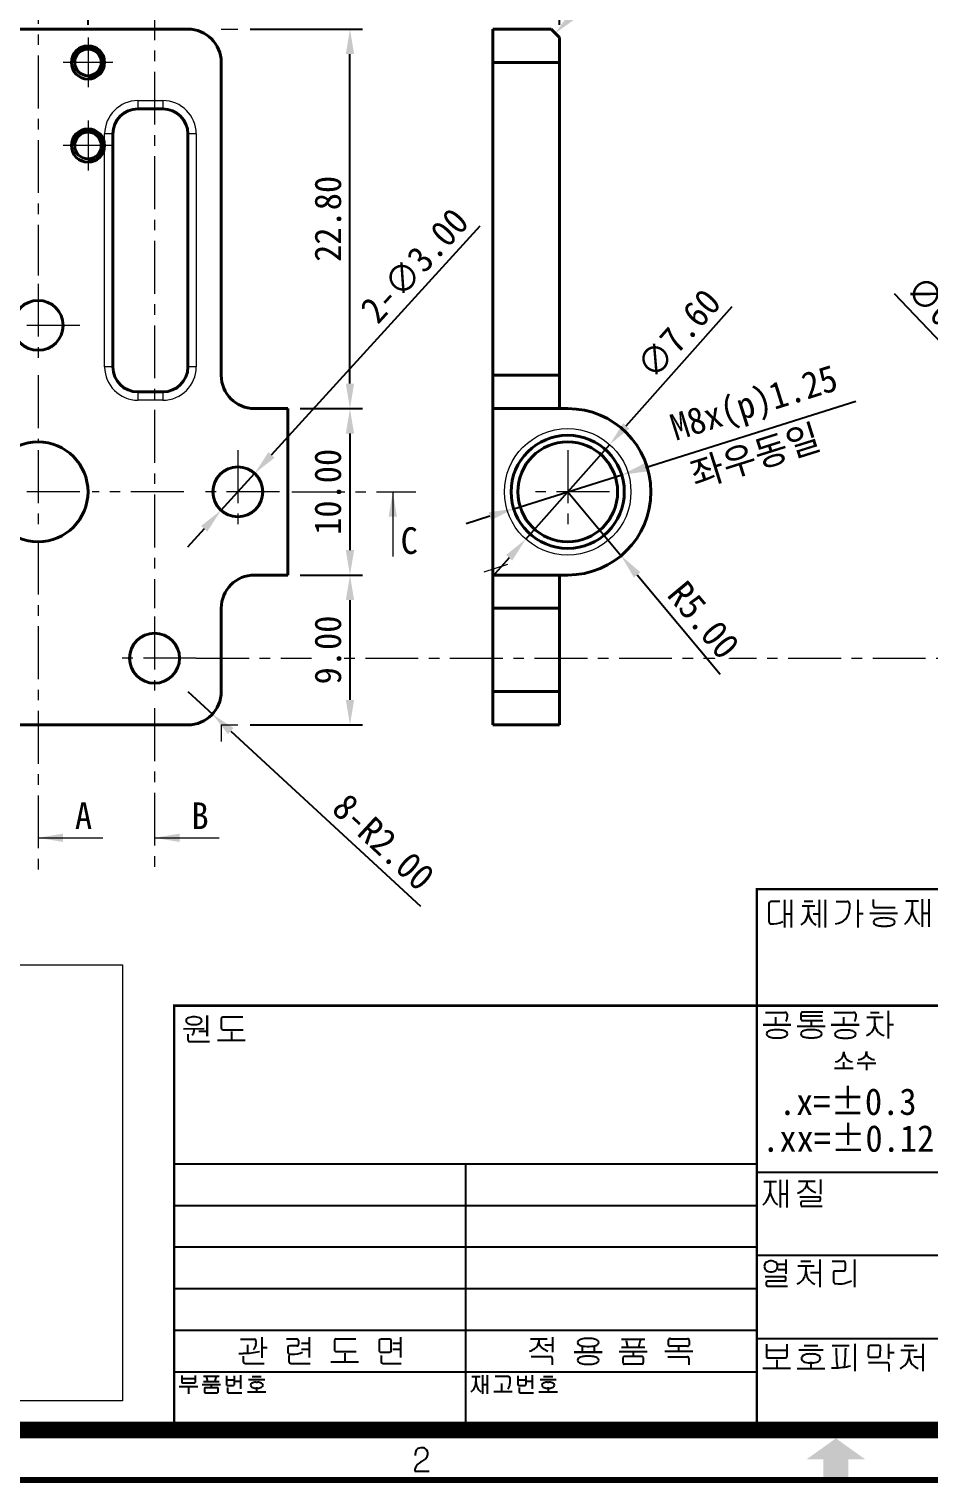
# Model space of a CAD drawing. Header units: millimetres. Extents: x 20 to 420, y 20 to 297.
# Drawn here: x 130.6 to 238.7, y 19.6 to 194.3 of the extents above; entities that cross this region are included whole.
import ezdxf

# ---------------------------------------------------------------- set-up
doc = ezdxf.new("R2010")
doc.units = ezdxf.units.MM
doc.linetypes.add('CENTERX2', pattern=[20.32, 12.7, -2.54, 2.54, -2.54])
doc.layers.get('0').update_dxf_attribs({"color": 6})
doc.layers.add('0 @ 1', color=6, linetype='Continuous')
for name, color, linetype, lineweight in [('CENTER', 1, 'CENTERX2', 9), ('DIM', 2, 'Continuous', 9), ('HIDDEN', 252, 'Continuous', 13), ('OUTLINE', 3, 'Continuous', 40), ('기준선', 6, 'Continuous', 9)]:
    doc.layers.add(name, color=color, linetype=linetype, lineweight=lineweight)
doc.styles.get("Standard").update_dxf_attribs({"font": '', "height": 3.2})
doc.styles.get('Standard').set_extended_font_data('GulimChe')
doc.dimstyles.new('척도 2배 - (x.xx)', dxfattribs={"dimtxt": 3.2, "dimasz": 3, "dimexe": 1.5, "dimexo": 1.5, "dimgap": 1, "dimtad": 1, "dimlfac": 0.5, "dimzin": 0, "dimdsep": 46, "dimtxsty": 'Standard', "dimcen": 0, "dimclrd": 2, "dimclre": 2, "dimclrt": 2, "dimaunit": 1, "dimadec": 1, "dimazin": 0, "dimtfac": 0.75, "dimtmove": 0, "dimatfit": 0, "dimfxl": 1, "dimtfill": 1, "dimtolj": 1, "dimtzin": 0, "dimarcsym": 0})

# ---------------------------------------------------------------- blocks, each defined once
blk = doc.blocks.new('A-3_규격도면_동인광학')
blk.add_hatch(color=256).paths.add_polyline_path([(204, 2.5), (206, 2.5), (206, 0), (209, 0), (209, 2.5), (211, 2.5), (207.5, 5)])
for p, q in [((199.46, 69.16), (199.46, 67.06)), ((200.76, 69.49), (199.71, 69.49)), ((201.31, 69.71), (201.31, 66.37)), ((202.12, 69.71), (202.12, 66.37)), ((203.44, 68.98), (204.96, 68.98)), ((203.67, 69.54), (204.73, 69.54)), ((204.2, 68.3), (204.2, 68.98)), ((205.49, 69.71), (205.49, 66.37)), ((206.2, 69.71), (206.2, 66.37)), ((207.52, 69.52), (208.87, 69.52)), ((209.13, 69.27), (209.13, 68.63)), ((210.13, 69.71), (210.13, 66.37)), ((211.99, 69.75), (211.99, 69.01)), ((212.25, 68.77), (214.61, 68.77)), ((215.9, 69.58), (217.44, 69.58)), ((216.66, 69.58), (216.66, 68.65)), ((217.85, 69.8), (217.85, 66.46)), ((218.66, 69.8), (218.66, 66.46)), ((201.31, 68.03), (202.12, 68.03)), ((205.49, 67.99), (204.77, 67.99)), ((210.13, 68.07), (210.78, 68.07)), ((211.56, 68.09), (214.89, 68.09)), ((217.85, 68.12), (218.66, 68.12)), ((199.04, 56.19), (201.37, 56.19)), ((201.65, 55.96), (201.65, 55.6)), ((203.29, 56.01), (203.29, 55.39)), ((205.91, 56.23), (203.54, 56.23)), ((207.29, 56.19), (209.62, 56.19)), ((209.9, 55.96), (209.9, 55.6)), ((211.65, 56.18), (212.7, 56.18)), ((213.76, 56.39), (213.76, 53.05)), ((129.11, 54.2), (131.59, 54.27)), ((130.36, 54.23), (130.37, 53.91)), ((131.98, 53.34), (131.98, 55.81)), ((131.98, 55.81), (131.98, 53.34)), ((133.64, 55.39), (133.64, 54.33)), ((136.23, 55.6), (133.86, 55.6)), ((202.1, 54.7), (198.76, 54.7)), ((198.76, 54.7), (202.1, 54.7)), ((200.24, 55.63), (200.24, 54.7)), ((202.86, 54.53), (206.19, 54.53)), ((205.86, 55.72), (203.29, 55.72)), ((203.53, 55.2), (205.92, 55.2)), ((204.52, 55.2), (204.52, 54.53)), ((210.28, 54.71), (206.94, 54.71)), ((206.94, 54.71), (210.28, 54.71)), ((208.42, 55.63), (208.42, 54.71)), ((211.23, 55.62), (213.19, 55.62)), ((212.18, 54.94), (212.18, 55.62)), ((213.76, 54.75), (214.42, 54.75)), ((129.66, 53.56), (129.66, 52.9)), ((129.87, 52.68), (132.24, 52.68)), ((131.98, 53.87), (130.96, 53.87)), ((133.22, 52.86), (136.55, 52.86)), ((133.89, 54.1), (136.27, 54.1)), ((134.88, 53.9), (134.88, 52.86)), ((211.16, 51.47), (211.16, 51.35)), ((211.16, 51.35), (211.16, 51.47)), ((207.34, 49.49), (209.56, 49.49)), ((208.44, 49.49), (208.44, 50.19)), ((210.07, 50.1), (212.31, 50.1)), ((211.18, 50.1), (211.18, 49.24)), ((128, 38), (198, 38)), ((163, 38), (163, 7)), ((198, 37), (253, 37)), ((198.84, 35.85), (200.38, 35.85)), ((199.6, 35.85), (199.6, 34.91)), ((200.79, 36.06), (200.79, 32.73)), ((201.6, 36.06), (201.6, 32.73)), ((202.99, 35.89), (205.01, 35.89)), ((204, 35.89), (204, 35.58)), ((204, 35.89), (204, 35.58)), ((205.65, 36.09), (205.65, 34.36)), ((200.79, 34.38), (201.6, 34.38)), ((203.17, 34.04), (205.47, 34.04)), ((203.29, 33.31), (203.29, 33.04)), ((205.45, 33.49), (203.44, 33.48)), ((128, 33), (198, 33)), ((203.51, 32.9), (205.85, 32.9)), ((128, 28), (198, 28)), ((198, 27), (253, 27)), ((201.47, 26.51), (201.47, 24.78)), ((203.3, 26.31), (204.49, 26.31)), ((205.57, 26.49), (205.57, 23.18)), ((207.07, 26.3), (208.41, 26.3)), ((209.75, 26.51), (209.75, 23.17)), ((200.56, 25.95), (201.47, 25.95)), ((200.56, 25.29), (201.47, 25.29)), ((202.92, 25.73), (204.88, 25.73)), ((203.9, 25.73), (203.9, 25.14)), ((204.46, 24.93), (205.57, 24.93)), ((207.21, 24.89), (207.21, 23.84)), ((208.41, 25.11), (207.39, 25.11)), ((208.62, 26.1), (208.62, 25.31)), ((128, 23), (198, 23)), ((199.01, 24.45), (201.31, 24.45)), ((199.13, 23.72), (199.13, 23.45)), ((201.29, 23.9), (199.28, 23.88)), ((199.35, 23.3), (201.7, 23.3)), ((207.32, 23.64), (207.4, 23.61)), ((207.4, 23.61), (207.54, 23.59)), ((128, 18), (198, 18)), ((135.98, 16.93), (137.61, 16.93)), ((136.81, 16.25), (136.81, 15.24)), ((138.54, 17.16), (138.54, 14.69)), ((139.19, 15.89), (138.54, 15.89)), ((141.51, 16.95), (142.68, 16.95)), ((141.65, 15.95), (141.65, 15.38)), ((142.72, 16.12), (141.88, 16.12)), ((142.95, 16.76), (142.95, 16.34)), ((143.29, 16.45), (144.21, 16.45)), ((144.21, 17.16), (144.21, 14.72)), ((147.25, 16.73), (147.25, 15.67)), ((149.84, 16.94), (147.47, 16.94)), ((152.64, 16.75), (152.64, 15.56)), ((153.9, 16.94), (152.85, 16.94)), ((154.09, 15.56), (154.09, 16.72)), ((154.26, 16.45), (155.19, 16.45)), ((155.19, 17.16), (155.19, 14.72)), ((170.79, 16.97), (172.81, 16.97)), ((171.8, 16.97), (171.8, 16.65)), ((172.54, 16.26), (173.45, 16.26)), ((173.45, 17.17), (173.45, 15.35)), ((177.03, 16.01), (177.03, 15.35)), ((178.44, 16.02), (178.44, 15.35)), ((181.75, 16.92), (184.53, 16.92)), ((181.75, 15.98), (184.53, 15.98)), ((182.3, 16.77), (182.47, 15.98)), ((183.97, 16.75), (183.79, 15.98)), ((187.39, 16.22), (187.39, 16.83)), ((189.68, 16.07), (187.58, 16.07)), ((187.63, 16.98), (189.68, 16.98)), ((188.63, 15.48), (188.63, 16.07)), ((189.86, 16.77), (189.86, 16.22)), ((198, 17), (253, 17)), ((199.15, 16.32), (199.15, 14.84)), ((201.64, 14.87), (201.64, 16.34)), ((203.67, 16.17), (205.33, 16.17)), ((207.06, 16.15), (209.09, 16.15)), ((207.53, 15.83), (207.53, 15.63)), ((208.66, 15.84), (208.66, 15.63)), ((209.78, 16.38), (209.78, 13.06)), ((211.4, 15.99), (211.37, 14.97)), ((212.67, 16.18), (211.61, 16.18)), ((212.82, 14.97), (212.86, 15.96)), ((213.83, 16.37), (213.83, 14.55)), ((215.7, 16.18), (216.88, 16.18)), ((217.96, 16.37), (217.96, 13.06)), ((135.78, 15.21), (136.3, 15.22)), ((136.3, 14.87), (136.3, 14.23)), ((136.56, 14.01), (138.83, 14.01)), ((141.79, 14.95), (141.79, 14.23)), ((141.83, 15.14), (142.16, 15.13)), ((142.04, 14.01), (144.32, 14.01)), ((143.29, 15.71), (144.21, 15.71)), ((146.83, 14.2), (150.16, 14.2)), ((147.5, 15.44), (149.88, 15.44)), ((148.49, 15.23), (148.49, 14.2)), ((152.84, 15.37), (153.88, 15.37)), ((152.86, 14.95), (152.86, 14.23)), ((153.11, 14.01), (155.29, 14.01)), ((154.27, 15.71), (155.19, 15.71)), ((170.89, 14.83), (173.22, 14.83)), ((173.42, 14.6), (173.42, 13.84)), ((179.41, 15.35), (176.07, 15.35)), ((176.07, 15.35), (179.41, 15.35)), ((181.47, 15.45), (184.82, 15.45)), ((181.9, 14.7), (181.9, 14.1)), ((184.19, 14.86), (182.09, 14.86)), ((183.13, 15.45), (183.13, 14.86)), ((184.37, 14.15), (184.37, 14.7)), ((186.96, 15.48), (190.31, 15.48)), ((187.31, 14.81), (189.64, 14.81)), ((189.85, 14.59), (189.85, 13.83)), ((199.15, 15.62), (201.64, 15.62)), ((199.35, 14.67), (201.43, 14.67)), ((200.39, 14.45), (200.39, 13.44)), ((203.05, 15.65), (205.96, 15.65)), ((204.35, 15.15), (204.49, 15.15)), ((204.49, 14.06), (204.35, 14.06)), ((204.49, 15.15), (204.63, 15.15)), ((204.63, 14.06), (204.49, 14.06)), ((204.49, 14.06), (204.49, 13.41)), ((211.4, 14.11), (213.62, 14.11)), ((211.57, 14.77), (212.61, 14.77)), ((213.83, 15.31), (214.5, 15.31)), ((215.31, 15.6), (217.27, 15.6)), ((216.29, 15.6), (216.29, 15.01)), ((216.85, 14.81), (217.96, 14.81)), ((128, 13), (198, 13)), ((128.91, 12.54), (128.91, 11.79)), ((130.56, 11.82), (130.56, 12.54)), ((131.53, 12.47), (133.39, 12.47)), ((131.9, 12.37), (132.02, 11.84)), ((133.02, 12.36), (132.9, 11.84)), ((134.27, 12.51), (134.27, 11.49)), ((135.24, 11.52), (135.24, 12.51)), ((135.96, 12.58), (135.96, 10.96)), ((137.37, 12.45), (138.47, 12.45)), ((163.75, 12.44), (164.78, 12.44)), ((164.26, 12.44), (164.26, 11.82)), ((165.05, 12.59), (165.05, 10.36)), ((165.59, 12.59), (165.59, 10.36)), ((166.58, 12.46), (168.15, 12.46)), ((168.32, 12.3), (168.32, 11.6)), ((169.29, 12.51), (169.29, 11.49)), ((170.27, 11.52), (170.27, 12.51)), ((170.99, 12.58), (170.99, 10.96)), ((172.39, 12.45), (173.49, 12.45)), ((182.14, 13.95), (184.19, 13.95)), ((198.73, 13.44), (202.06, 13.44)), ((202.83, 13.41), (206.17, 13.41)), ((206.96, 13.48), (207.33, 13.48)), ((213.85, 13.93), (213.85, 13.04)), ((128.62, 11.22), (130.85, 11.22)), ((128.91, 12.2), (130.56, 12.2)), ((129.05, 11.66), (130.43, 11.66)), ((129.74, 11.22), (129.74, 10.37)), ((131.35, 11.49), (133.58, 11.49)), ((131.53, 11.84), (133.39, 11.84)), ((131.64, 10.99), (131.64, 10.59)), ((133.17, 11.09), (131.76, 11.09)), ((131.8, 10.49), (133.17, 10.49)), ((132.46, 11.49), (132.46, 11.09)), ((133.29, 10.62), (133.29, 10.99)), ((134.27, 12.05), (135.24, 12.05)), ((134.4, 11.37), (135.13, 11.37)), ((134.41, 11.1), (134.41, 10.59)), ((134.54, 10.49), (136.13, 10.49)), ((135.37, 11.87), (135.96, 11.87)), ((136.81, 10.6), (139.03, 10.6)), ((136.95, 12.09), (138.89, 12.09)), ((137.82, 11.76), (137.91, 11.76)), ((137.91, 11.04), (137.82, 11.04)), ((137.91, 11.76), (138, 11.76)), ((138, 11.04), (137.91, 11.04)), ((137.91, 11.04), (137.91, 10.6)), ((165.05, 11.47), (165.59, 11.47)), ((166.39, 10.63), (168.62, 10.63)), ((167.34, 11.59), (167.34, 10.63)), ((169.29, 12.05), (170.27, 12.05)), ((169.42, 11.37), (170.15, 11.37)), ((169.43, 11.1), (169.43, 10.59)), ((169.56, 10.49), (171.15, 10.49)), ((170.39, 11.87), (170.99, 11.87)), ((171.83, 10.6), (174.06, 10.6)), ((171.97, 12.09), (173.91, 12.09)), ((172.84, 11.76), (172.93, 11.76)), ((172.93, 11.04), (172.84, 11.04)), ((172.93, 11.76), (173.03, 11.76)), ((173.03, 11.04), (172.93, 11.04)), ((172.93, 11.04), (172.93, 10.6)), ((156.98, 2.93), (156.98, 3.2)), ((157.84, 2.3), (157.74, 2.24)), ((158.18, 2.54), (157.84, 2.3)), ((158.26, 2.6), (158.18, 2.54)), ((156.9, 1.07), (158.65, 1.07))]:
    blk.add_line(p, q)
for points, const_width in [([(0, 0), (0, 277), (400, 277), (400, 0)], 0.7), ([(21, 6), (21, 271), (394, 271), (394, 6)], 2)]:
    blk.add_lwpolyline(points, close=True, dxfattribs=dict(const_width=const_width))
at = {"const_width": 0.3}
for points in [[(198, 7), (198, 71), (393, 71)], [(128, 7), (128, 57), (393, 57)]]:
    blk.add_lwpolyline(points, dxfattribs=at)
for centre, radius, start, end in [((199.71, 69.23), 0.261, 90, 196.224), ((202.32, 68.3), 1.88, 301.736, 0), ((206.08, 68.3), 1.88, 180, 238.264), ((207.33, 68.63), 1.8, 274.0617, 0), ((208.87, 69.25), 0.269, 4.3858, 90), ((212.23, 69.01), 0.238, 180, 274.8762), ((214.19, 68.65), 2.46, 310.6997, 0), ((219.07, 68.65), 2.41, 180, 230.1829), ((199.7, 67.06), 0.236, 180, 268.1595), ((199.8, 70.18), 3.36, 268.1595, 293.0296), ((212.39, 67.01), 0.362, 130.787, 175.4096), ((212.39, 67.07), 0.362, 184.5904, 229.213), ((212.55, 66.82), 0.62, 105.5854, 130.787), ((212.55, 67.27), 0.62, 229.213, 254.4146), ((213.19, 64.54), 2.98, 94.5784, 105.5854), ((213.19, 69.54), 2.98, 254.4146, 265.4216), ((213.3, 63.2), 4.33, 90, 94.5784), ((213.3, 70.88), 4.33, 265.4216, 270), ((213.3, 63.2), 4.33, 85.4216, 90), ((213.3, 70.88), 4.33, 270, 274.5784), ((213.4, 64.54), 2.98, 74.4146, 85.4216), ((213.4, 69.54), 2.98, 274.5784, 285.5854), ((214.04, 66.82), 0.62, 49.213, 74.4146), ((214.04, 67.27), 0.62, 285.5854, 310.787), ((214.21, 67.01), 0.362, 4.5904, 49.213), ((214.21, 67.07), 0.362, 310.787, 355.4096), ((201.37, 55.9), 0.29, 11.8483, 90), ((203.54, 55.97), 0.253, 90, 170.8151), ((209.62, 55.9), 0.29, 11.8483, 90), ((129.85, 55.13), 0.429, 109.7033, 172.0326), ((129.85, 55.24), 0.429, 187.9674, 250.2967), ((130.37, 53.68), 1.97, 90, 109.7033), ((130.37, 56.69), 1.97, 250.2967, 270), ((130.37, 53.68), 1.97, 70.2967, 90), ((130.37, 56.69), 1.97, 270, 289.7033), ((130.89, 55.13), 0.429, 7.9674, 70.2967), ((130.89, 55.24), 0.429, 289.7033, 352.0326), ((133.86, 55.39), 0.217, 90, 179.9617), ((133.87, 54.33), 0.23, 180, 273.1332), ((200.91, 55.6), 0.74, 320.5326, 0), ((203.49, 55.39), 0.199, 180, 282.1799), ((209.16, 55.6), 0.74, 320.5326, 0), ((210.64, 54.85), 1.53, 290.6033, 3.3919), ((213.65, 54.84), 1.48, 175.9627, 256.3106), ((129.87, 52.9), 0.216, 180, 270.036), ((129.76, 53.89), 0.602, 313.5964, 1.5108), ((199.51, 53.57), 0.362, 130.787, 175.4096), ((199.51, 53.63), 0.362, 184.5904, 229.213), ((199.68, 53.38), 0.62, 105.5854, 130.787), ((199.68, 53.83), 0.62, 229.213, 254.4146), ((200.32, 51.1), 2.98, 94.5784, 105.5854), ((200.32, 56.1), 2.98, 254.4146, 265.4216), ((200.42, 49.76), 4.33, 90, 94.5784), ((200.42, 57.45), 4.33, 265.4216, 270), ((200.42, 49.76), 4.33, 85.4216, 90), ((200.42, 57.45), 4.33, 270, 274.5784), ((200.53, 51.1), 2.98, 74.4146, 85.4216), ((200.53, 56.1), 2.98, 274.5784, 285.5854), ((201.17, 53.38), 0.62, 49.213, 74.4146), ((201.17, 53.83), 0.62, 285.5854, 310.787), ((201.34, 53.57), 0.362, 4.5904, 49.213), ((201.34, 53.63), 0.362, 310.787, 355.4096), ((203.63, 53.59), 0.362, 130.787, 175.4096), ((203.63, 53.65), 0.362, 184.5904, 229.213), ((203.79, 53.39), 0.62, 105.5854, 130.787), ((203.79, 53.84), 0.62, 229.213, 254.4146), ((204.43, 51.12), 2.98, 94.5784, 105.5854), ((204.43, 56.12), 2.98, 254.4146, 265.4216), ((204.54, 49.77), 4.33, 90, 94.5784), ((204.54, 57.46), 4.33, 265.4216, 270), ((204.54, 49.77), 4.33, 85.4216, 90), ((204.54, 57.46), 4.33, 270, 274.5784), ((204.64, 51.12), 2.98, 74.4146, 85.4216), ((204.64, 56.12), 2.98, 274.5784, 285.5854), ((205.28, 53.39), 0.62, 49.213, 74.4146), ((205.28, 53.84), 0.62, 285.5854, 310.787), ((205.45, 53.59), 0.362, 4.5904, 49.213), ((205.45, 53.65), 0.362, 310.787, 355.4096), ((207.72, 53.55), 0.362, 130.787, 175.4096), ((207.72, 53.61), 0.362, 184.5904, 229.213), ((207.89, 53.36), 0.62, 105.5854, 130.787), ((207.89, 53.81), 0.62, 229.213, 254.4146), ((208.53, 51.08), 2.98, 94.5784, 105.5854), ((208.53, 56.08), 2.98, 254.4146, 265.4216), ((208.64, 49.74), 4.33, 90, 94.5784), ((208.64, 57.42), 4.33, 265.4216, 270), ((208.64, 49.74), 4.33, 85.4216, 90), ((208.64, 57.42), 4.33, 270, 274.5784), ((208.74, 51.08), 2.98, 74.4146, 85.4216), ((208.74, 56.08), 2.98, 274.5784, 285.5854), ((209.38, 53.36), 0.62, 49.213, 74.4146), ((209.38, 53.81), 0.62, 285.5854, 310.787), ((209.55, 53.55), 0.362, 4.5904, 49.213), ((209.55, 53.61), 0.362, 310.787, 355.4096), ((207.23, 51.43), 1.22, 280.1846, 0), ((209.66, 51.43), 1.22, 180, 259.8154), ((210.11, 51.8), 1.28, 273.0377, 302.6699), ((210.37, 51.39), 0.803, 302.6699, 326.0061), ((210.43, 51.35), 0.733, 326.0061, 0), ((211.89, 51.35), 0.733, 180, 213.9939), ((211.95, 51.39), 0.803, 213.9939, 237.3301), ((212.21, 51.8), 1.28, 237.3301, 266.9623), ((202.16, 36.52), 2.2, 289.6857, 314.5469), ((202.93, 35.74), 1.11, 314.5469, 334.7965), ((203.27, 35.58), 0.731, 334.7965, 0), ((204.71, 35.58), 0.707, 180, 230.0339), ((206.16, 37.31), 2.97, 230.0339, 249.212), ((197.14, 34.91), 2.46, 310.6997, 0), ((202.01, 34.91), 2.41, 180, 230.1829), ((203.44, 33.33), 0.15, 90.4674, 185.5199), ((205.47, 33.68), 0.182, 265.0661, 354.5096), ((205.47, 33.86), 0.181, 5.4904, 90), ((204.5, 33.77), 1.16, 354.5096, 5.4904), ((203.45, 33.04), 0.158, 180, 290.6438), ((199.7, 25.38), 0.955, 90, 126.2971), ((199.7, 25.38), 0.955, 53.7029, 90), ((208.41, 26.09), 0.21, 2.4746, 90), ((199.46, 25.7), 0.566, 126.2971, 182.2865), ((199.46, 25.65), 0.566, 177.7135, 233.7029), ((199.7, 25.96), 0.955, 233.7029, 270), ((199.7, 25.96), 0.955, 270, 306.2971), ((199.93, 25.7), 0.566, 357.7135, 53.7029), ((199.93, 25.65), 0.566, 306.2971, 2.2865), ((202.16, 25.13), 1.74, 314.7962, 337.7895), ((202.15, 25.14), 1.75, 337.7895, 0), ((205.83, 25.14), 1.93, 180, 203.0854), ((207.39, 24.92), 0.187, 90, 189.9031), ((208.42, 25.31), 0.202, 265.1914, 0), ((199.28, 23.73), 0.15, 90.4674, 185.5199), ((199.29, 23.45), 0.158, 180, 290.6438), ((201.31, 24.08), 0.182, 265.0661, 354.5096), ((201.31, 24.27), 0.181, 5.4904, 90), ((200.34, 24.18), 1.16, 354.5096, 5.4904), ((201.98, 25.31), 1.99, 295.4601, 314.7962), ((205.29, 24.91), 1.34, 203.0854, 227.7201), ((205.95, 25.63), 2.32, 227.7201, 245.1313), ((207.44, 23.84), 0.235, 180, 238.9832), ((207.91, 26.54), 2.97, 262.8795, 299.3294), ((136.77, 16.42), 1.07, 316.4472, 354.1416), ((137.61, 16.7), 0.224, 5.8584, 90), ((135.83, 16.52), 2.01, 354.1416, 5.8584), ((141.88, 15.88), 0.243, 90, 162.7327), ((142.68, 16.66), 0.29, 19.9366, 90), ((142.73, 16.34), 0.223, 268.9289, 0), ((147.47, 16.73), 0.217, 90, 179.9617), ((152.85, 16.73), 0.211, 90, 174.1511), ((153.87, 16.72), 0.223, 0, 81.4867), ((170.17, 17.28), 1.89, 285.8538, 306.2125), ((170.48, 16.85), 1.37, 306.2125, 332.5484), ((170.87, 16.65), 0.93, 332.5484, 0), ((172.71, 16.65), 0.912, 180, 209.5054), ((172.86, 16.73), 1.08, 209.5054, 237.9626), ((174.78, 19.8), 4.7, 237.9626, 246.4471), ((176.82, 16.5), 0.362, 130.787, 175.4096), ((176.82, 16.56), 0.362, 184.5904, 229.213), ((176.99, 16.31), 0.62, 105.5854, 130.787), ((176.99, 16.76), 0.62, 229.213, 254.4146), ((177.63, 14.03), 2.98, 94.5784, 105.5854), ((177.63, 19.03), 2.98, 254.4146, 265.4216), ((177.73, 12.69), 4.33, 90, 94.5784), ((177.73, 20.38), 4.33, 265.4216, 270), ((177.73, 12.69), 4.33, 85.4216, 90), ((177.73, 20.38), 4.33, 270, 274.5784), ((177.84, 14.03), 2.98, 74.4146, 85.4216), ((177.84, 19.03), 2.98, 274.5784, 285.5854), ((178.48, 16.31), 0.62, 49.213, 74.4146), ((178.48, 16.76), 0.62, 285.5854, 310.787), ((178.64, 16.5), 0.362, 4.5904, 49.213), ((178.64, 16.56), 0.362, 310.787, 355.4096), ((187.56, 16.83), 0.163, 63.6984, 180), ((187.58, 16.26), 0.187, 190.8165, 270), ((189.68, 16.8), 0.179, 352.4097, 90), ((189.71, 16.22), 0.154, 261.1653, 0), ((211.61, 15.97), 0.211, 90, 174.1511), ((212.63, 15.96), 0.223, 0, 81.4867), ((136.15, 25.5), 10.28, 270.7952, 281.7846), ((136.52, 14.23), 0.218, 180, 278.834), ((141.89, 15.38), 0.247, 180, 255.9206), ((142.01, 14.23), 0.218, 180, 278.834), ((142.27, 17.94), 2.82, 267.8535, 294.1102), ((147.48, 15.67), 0.23, 180, 273.1332), ((152.83, 15.56), 0.198, 180, 272.2398), ((153.08, 14.23), 0.218, 180, 278.834), ((153.88, 15.58), 0.214, 270, 355.6406), ((173.22, 14.62), 0.204, 354.4055, 90), ((176.82, 14.36), 0.362, 130.787, 175.4096), ((176.82, 14.42), 0.362, 184.5904, 229.213), ((176.99, 14.17), 0.62, 105.5854, 130.787), ((176.99, 14.62), 0.62, 229.213, 254.4146), ((177.63, 11.89), 2.98, 94.5784, 105.5854), ((177.63, 16.89), 2.98, 254.4146, 265.4216), ((177.73, 10.55), 4.33, 90, 94.5784), ((177.73, 10.55), 4.33, 85.4216, 90), ((177.84, 11.89), 2.98, 74.4146, 85.4216), ((177.84, 16.89), 2.98, 274.5784, 285.5854), ((178.48, 14.17), 0.62, 49.213, 74.4146), ((178.48, 14.62), 0.62, 285.5854, 310.787), ((178.64, 14.36), 0.362, 4.5904, 49.213), ((178.64, 14.42), 0.362, 310.787, 355.4096), ((182.09, 14.67), 0.187, 90, 169.1835), ((182.07, 14.1), 0.163, 180, 296.3016), ((184.22, 14.7), 0.154, 0, 98.8347), ((184.19, 14.13), 0.179, 270, 7.5903), ((189.64, 14.61), 0.204, 354.4055, 90), ((199.32, 14.84), 0.175, 180, 277.554), ((201.43, 14.88), 0.209, 270, 358.5824), ((203.81, 14.56), 0.459, 117.2376, 174.097), ((203.81, 14.66), 0.459, 185.903, 242.7624), ((204.35, 13.5), 1.65, 90, 117.2376), ((204.35, 15.72), 1.65, 242.7624, 270), ((204.63, 13.5), 1.65, 62.7624, 90), ((204.63, 15.72), 1.65, 270, 297.2376), ((205.18, 14.56), 0.459, 5.903, 62.7624), ((205.18, 14.66), 0.459, 297.2376, 354.097), ((223.12, 15.63), 15.59, 180, 187.9213), ((193.38, 15.63), 15.28, 352.2562, 0), ((211.57, 14.97), 0.198, 180, 272.2398), ((212.61, 14.98), 0.214, 270, 355.6406), ((213.62, 13.87), 0.237, 15.2263, 90), ((214.55, 15.01), 1.74, 314.7962, 337.7895), ((214.54, 15.01), 1.75, 337.7895, 0), ((218.22, 15.01), 1.93, 180, 203.0854), ((217.68, 14.78), 1.34, 203.0854, 227.7201), ((168.15, 12.28), 0.178, 4.5, 90), ((177.73, 18.24), 4.33, 265.4216, 270), ((177.73, 18.24), 4.33, 270, 274.5784), ((207.33, 21.29), 7.81, 270, 284.3395), ((214.37, 15.19), 1.99, 295.4601, 314.7962), ((218.34, 15.51), 2.32, 227.7201, 245.1313), ((129.04, 11.79), 0.131, 180, 274.282), ((130.43, 11.79), 0.133, 270, 11.7778), ((131.76, 10.97), 0.125, 90, 169.1835), ((131.75, 10.59), 0.108, 180, 296.3016), ((133.18, 10.99), 0.103, 0, 98.8347), ((133.17, 10.61), 0.119, 270, 7.5903), ((134.39, 11.49), 0.12, 180, 277.6654), ((134.52, 10.59), 0.105, 180, 284.5405), ((135.13, 11.5), 0.121, 270, 11.0214), ((137.46, 11.37), 0.306, 117.2376, 174.097), ((137.46, 11.43), 0.306, 185.903, 242.7624), ((137.82, 10.66), 1.1, 90, 117.2376), ((137.82, 12.14), 1.1, 242.7624, 270), ((138, 10.66), 1.1, 62.7624, 90), ((138, 12.14), 1.1, 270, 297.2376), ((138.37, 11.37), 0.306, 5.903, 62.7624), ((138.37, 11.43), 0.306, 297.2376, 354.097), ((162.62, 11.82), 1.64, 310.6997, 0), ((165.87, 11.82), 1.61, 180, 230.1829), ((167.35, 11.6), 0.979, 320.2059, 0), ((169.41, 11.49), 0.12, 180, 277.6654), ((169.54, 10.59), 0.105, 180, 284.5405), ((170.15, 11.5), 0.121, 270, 11.0214), ((172.48, 11.37), 0.306, 117.2376, 174.097), ((172.48, 11.43), 0.306, 185.903, 242.7624), ((172.84, 10.66), 1.1, 90, 117.2376), ((172.84, 12.14), 1.1, 242.7624, 270), ((173.03, 10.66), 1.1, 62.7624, 90), ((173.03, 12.14), 1.1, 270, 297.2376), ((173.39, 11.37), 0.306, 5.903, 62.7624), ((173.39, 11.43), 0.306, 297.2376, 354.097), ((157.65, 3.2), 0.675, 135.3614, 180), ((157.57, 3.28), 0.56, 116.1126, 135.3614), ((157.74, 2.93), 0.951, 75.511, 116.1126), ((157.84, 3.3), 0.566, 52.7857, 75.511), ((157.74, 3.16), 0.74, 352.4081, 52.7857), ((157.65, 1.28), 0.705, 132.8749, 161.3803), ((159.75, -0.98), 3.8, 121.9901, 132.8749), ((157.61, 3.18), 0.862, 318.1085, 352.4081), ((158.42, 1.02), 1.52, 161.3803, 178.4124)]:
    blk.add_arc(centre, radius, start, end)
blk = doc.blocks.new('*D56')
at = {"layer": 'Defpoints', "color": 0, "ltscale": 0.5, "transparency": 16777216}
for p in [(161.65, 128.73), (155.65, 110.73), (169.12, 110.73)]:
    blk.add_point(p, dxfattribs=at)
at = {"layer": 'DIM', "color": 2, "lineweight": -2, "ltscale": 0.5, "transparency": 16777216}
for p, q in [((163.15, 128.73), (170.62, 128.73)), ((169.12, 125.73), (169.12, 113.73)), ((157.15, 110.73), (170.62, 110.73))]:
    blk.add_line(p, q, dxfattribs=at)
at = {"layer": 'DIM', "color": 2, "ltscale": 0.5, "transparency": 16777216}
for points in [[(168.62, 125.73), (169.62, 125.73), (169.12, 128.73)], [(168.62, 113.73), (169.62, 113.73), (169.12, 110.73)]]:
    blk.add_solid(points, dxfattribs=at)
at = {"layer": 'DIM', "color": 2, "ltscale": 0.5, "transparency": 16777216, "insert": (166.48, 119.73), "char_height": 3.2, "attachment_point": 5, "rotation": 90, "bg_fill": 3, "box_fill_scale": 1.1, "bg_fill_color": 256, "bg_fill_true_color": 13158600, "bg_fill_transparency": 0}
blk.add_mtext('\\A1;9.00', dxfattribs=at)
blk = doc.blocks.new('*D57')
at = {"layer": 'Defpoints', "color": 0, "ltscale": 0.5, "transparency": 16777216}
for p in [(161.65, 148.73), (161.65, 128.73), (169.12, 128.73)]:
    blk.add_point(p, dxfattribs=at)
at = {"layer": 'DIM', "color": 2, "lineweight": -2, "ltscale": 0.5, "transparency": 16777216}
for p, q in [((163.15, 148.73), (170.62, 148.73)), ((169.12, 145.73), (169.12, 131.73)), ((163.15, 128.73), (170.62, 128.73))]:
    blk.add_line(p, q, dxfattribs=at)
at = {"layer": 'DIM', "color": 2, "ltscale": 0.5, "transparency": 16777216}
for points in [[(168.62, 145.73), (169.62, 145.73), (169.12, 148.73)], [(168.62, 131.73), (169.62, 131.73), (169.12, 128.73)]]:
    blk.add_solid(points, dxfattribs=at)
at = {"layer": 'DIM', "color": 2, "ltscale": 0.5, "transparency": 16777216, "insert": (166.47, 138.73), "char_height": 3.2, "attachment_point": 5, "rotation": 90, "bg_fill": 3, "box_fill_scale": 1.1, "bg_fill_color": 256, "bg_fill_true_color": 13158600, "bg_fill_transparency": 0}
blk.add_mtext('\\A1;10.00', dxfattribs=at)
blk = doc.blocks.new('*D58')
at = {"layer": 'Defpoints', "color": 0, "ltscale": 0.5, "transparency": 16777216}
for p in [(155.65, 194.33), (169.12, 194.33), (161.65, 148.73)]:
    blk.add_point(p, dxfattribs=at)
at = {"layer": 'DIM', "color": 2, "lineweight": -2, "ltscale": 0.5, "transparency": 16777216}
for p, q in [((157.15, 194.33), (170.62, 194.33)), ((169.12, 151.73), (169.12, 191.33)), ((163.15, 148.73), (170.62, 148.73))]:
    blk.add_line(p, q, dxfattribs=at)
at = {"layer": 'DIM', "color": 2, "ltscale": 0.5, "transparency": 16777216}
for points in [[(168.62, 191.33), (169.62, 191.33), (169.12, 194.33)], [(168.62, 151.73), (169.62, 151.73), (169.12, 148.73)]]:
    blk.add_solid(points, dxfattribs=at)
at = {"layer": 'DIM', "color": 2, "ltscale": 0.5, "transparency": 16777216, "insert": (166.48, 171.53), "char_height": 3.2, "attachment_point": 5, "rotation": 90, "bg_fill": 3, "box_fill_scale": 1.1, "bg_fill_color": 256, "bg_fill_true_color": 13158600, "bg_fill_transparency": 0}
blk.add_mtext('\\A1;22.80', dxfattribs=at)
blk = doc.blocks.new('*D59')
at = {"layer": 'Defpoints', "color": 0, "ltscale": 0.5, "transparency": 16777216}
for p in [(137.65, 201.84), (125.65, 193.33), (137.65, 193.33)]:
    blk.add_point(p, dxfattribs=at)
at = {"layer": 'DIM', "color": 2, "lineweight": -2, "ltscale": 0.5, "transparency": 16777216}
for p, q in [((125.65, 194.83), (125.65, 203.34)), ((137.65, 194.83), (137.65, 203.34)), ((128.65, 201.84), (134.65, 201.84))]:
    blk.add_line(p, q, dxfattribs=at)
at = {"layer": 'DIM', "color": 2, "ltscale": 0.5, "transparency": 16777216}
for points in [[(128.65, 202.34), (128.65, 201.34), (125.65, 201.84)], [(134.65, 202.34), (134.65, 201.34), (137.65, 201.84)]]:
    blk.add_solid(points, dxfattribs=at)
at = {"layer": 'DIM', "color": 2, "ltscale": 0.5, "transparency": 16777216, "insert": (131.65, 204.48), "char_height": 3.2, "attachment_point": 5, "bg_fill": 3, "box_fill_scale": 1.1, "bg_fill_color": 256, "bg_fill_true_color": 13158600, "bg_fill_transparency": 0}
blk.add_mtext('\\A1;6.00', dxfattribs=at)
blk = doc.blocks.new('*D62')
at = {"layer": 'Defpoints', "color": 0, "ltscale": 0.5, "transparency": 16777216}
for p in [(195.28, 138.73), (201.69, 131.06)]:
    blk.add_point(p, dxfattribs=at)
at = {"layer": 'DIM', "color": 2, "lineweight": -2, "ltscale": 0.5, "transparency": 16777216}
for p, q in [((195.28, 138.73), (201.69, 131.06)), ((203.62, 128.76), (213.61, 116.81))]:
    blk.add_line(p, q, dxfattribs=at)
at = {"layer": 'DIM', "color": 2, "ltscale": 0.5, "transparency": 16777216}
blk.add_solid([(204, 129.08), (203.23, 128.44), (201.69, 131.06)], dxfattribs=at)
at = {"layer": 'DIM', "color": 2, "ltscale": 0.5, "transparency": 16777216, "insert": (211.6, 123.33), "char_height": 3.2, "attachment_point": 5, "rotation": 309.8864, "bg_fill": 3, "box_fill_scale": 1.1, "bg_fill_color": 256, "bg_fill_true_color": 13158600, "bg_fill_transparency": 0}
blk.add_mtext('\\A1;R5.00', dxfattribs=at)
blk = doc.blocks.new('*D63')
at = {"layer": 'Defpoints', "color": 0, "ltscale": 0.5, "transparency": 16777216}
for p in [(200.33, 144.42), (190.24, 133.05)]:
    blk.add_point(p, dxfattribs=at)
at = {"layer": 'DIM', "color": 2, "lineweight": -2, "ltscale": 0.5, "transparency": 16777216}
for p, q in [((202.32, 146.66), (215.05, 161)), ((190.24, 133.05), (200.33, 144.42)), ((188.24, 130.81), (186.25, 128.56))]:
    blk.add_line(p, q, dxfattribs=at)
at = {"layer": 'DIM', "color": 2, "ltscale": 0.5, "transparency": 16777216}
for points in [[(201.95, 146.99), (202.69, 146.33), (200.33, 144.42)], [(187.87, 131.14), (188.62, 130.48), (190.24, 133.05)]]:
    blk.add_solid(points, dxfattribs=at)
at = {"layer": 'DIM', "color": 2, "ltscale": 0.5, "transparency": 16777216, "insert": (208.61, 157.72), "char_height": 3.2, "attachment_point": 5, "rotation": 48.4005, "bg_fill": 3, "box_fill_scale": 1.1, "bg_fill_color": 256, "bg_fill_true_color": 13158600, "bg_fill_transparency": 0}
blk.add_mtext('\\A1;∅7.60', dxfattribs=at)
blk = doc.blocks.new('*D64')
at = {"layer": 'Defpoints', "color": 0, "ltscale": 0.5, "transparency": 16777216}
for p in [(201.77, 140.77), (188.79, 136.7)]:
    blk.add_point(p, dxfattribs=at)
at = {"layer": 'DIM', "color": 2, "lineweight": -2, "ltscale": 0.5, "transparency": 16777216}
for p, q in [((204.63, 141.67), (229.89, 149.61)), ((188.79, 136.7), (201.77, 140.77)), ((185.93, 135.8), (183.07, 134.9))]:
    blk.add_line(p, q, dxfattribs=at)
at = {"layer": 'DIM', "color": 2, "ltscale": 0.5, "transparency": 16777216}
for points in [[(204.48, 142.15), (204.78, 141.19), (201.77, 140.77)], [(185.78, 136.27), (186.08, 135.32), (188.79, 136.7)]]:
    blk.add_solid(points, dxfattribs=at)
at = {"layer": 'DIM', "color": 2, "ltscale": 0.5, "transparency": 16777216, "insert": (217.77, 149.04), "char_height": 3.2, "attachment_point": 5, "rotation": 17.439, "bg_fill": 3, "box_fill_scale": 1.1, "bg_fill_color": 256, "bg_fill_true_color": 13158600, "bg_fill_transparency": 0}
blk.add_mtext('\\A1;M8x(p)1.25', dxfattribs=at)
blk = doc.blocks.new('*D65')
at = {"layer": 'Defpoints', "color": 0, "ltscale": 0.5, "transparency": 16777216}
for p in [(253.07, 143.08), (261.35, 134.39)]:
    blk.add_point(p, dxfattribs=at)
at = {"layer": 'DIM', "color": 2, "lineweight": -2, "ltscale": 0.5, "transparency": 16777216}
for p, q in [((250.99, 145.25), (234.53, 162.51)), ((261.35, 134.39), (253.07, 143.08)), ((263.42, 132.22), (265.49, 130.05))]:
    blk.add_line(p, q, dxfattribs=at)
at = {"layer": 'DIM', "color": 2, "ltscale": 0.5, "transparency": 16777216}
for points in [[(251.36, 145.59), (250.63, 144.9), (253.07, 143.08)], [(263.78, 132.57), (263.05, 131.88), (261.35, 134.39)]]:
    blk.add_solid(points, dxfattribs=at)
at = {"layer": 'DIM', "color": 2, "ltscale": 0.5, "transparency": 16777216, "insert": (241.09, 159.46), "char_height": 3.2, "attachment_point": 5, "rotation": 313.6382, "bg_fill": 3, "box_fill_scale": 1.1, "bg_fill_color": 256, "bg_fill_true_color": 13158600, "bg_fill_transparency": 0}
blk.add_mtext('\\A1;∅6.00', dxfattribs=at)
blk = doc.blocks.new('*D74')
at = {"layer": 'Defpoints', "color": 0, "ltscale": 0.5, "transparency": 16777216}
for p in [(186.28, 194.33), (194.28, 193.33)]:
    blk.add_point(p, dxfattribs=at)
at = {"layer": 'DIM', "color": 2, "lineweight": -2, "ltscale": 0.5, "transparency": 16777216}
for p, q in [((186.28, 195.83), (186.28, 203.34)), ((194.28, 194.83), (194.28, 203.34)), ((189.28, 201.84), (191.28, 201.84))]:
    blk.add_line(p, q, dxfattribs=at)
at = {"layer": 'DIM', "color": 2, "ltscale": 0.5, "transparency": 16777216}
for points in [[(189.28, 202.34), (189.28, 201.34), (186.28, 201.84)], [(191.28, 202.34), (191.28, 201.34), (194.28, 201.84)]]:
    blk.add_solid(points, dxfattribs=at)
at = {"layer": 'DIM', "color": 2, "ltscale": 0.5, "transparency": 16777216, "insert": (190.28, 204.49), "char_height": 3.2, "attachment_point": 5, "bg_fill": 3, "box_fill_scale": 1.1, "bg_fill_color": 256, "bg_fill_true_color": 13158600, "bg_fill_transparency": 0}
blk.add_mtext('\\A1;4.00', dxfattribs=at)
at = {"layer": 'Defpoints', "color": 0, "ltscale": 0.5, "transparency": 16777216}
blk.add_point((194.28, 201.84), dxfattribs=at)
blk = doc.blocks.new('*D77')
at = {"layer": 'Defpoints', "color": 0, "ltscale": 0.5, "transparency": 16777216}
for p in [(149.65, 114.73), (152.59, 112.02)]:
    blk.add_point(p, dxfattribs=at)
at = {"layer": 'DIM', "color": 2, "lineweight": -2, "ltscale": 0.5, "transparency": 16777216}
for p, q in [((149.65, 114.73), (152.59, 112.02)), ((154.8, 109.99), (177.59, 88.96))]:
    blk.add_line(p, q, dxfattribs=at)
at = {"layer": 'DIM', "color": 2, "ltscale": 0.5, "transparency": 16777216}
blk.add_solid([(155.13, 110.36), (154.46, 109.62), (152.59, 112.02)], dxfattribs=at)
at = {"layer": 'DIM', "color": 2, "ltscale": 0.5, "transparency": 16777216, "insert": (173.15, 96.66), "char_height": 3.2, "attachment_point": 5, "rotation": 317.3122, "bg_fill": 3, "box_fill_scale": 1.1, "bg_fill_color": 256, "bg_fill_true_color": 13158600, "bg_fill_transparency": 0}
blk.add_mtext('\\A1;8-R2.00', dxfattribs=at)
blk = doc.blocks.new('*D80')
at = {"layer": 'Defpoints', "color": 0, "ltscale": 0.5, "transparency": 16777216}
for p in [(157.67, 140.95), (153.63, 136.52)]:
    blk.add_point(p, dxfattribs=at)
at = {"layer": 'DIM', "color": 2, "lineweight": -2, "ltscale": 0.5, "transparency": 16777216}
for p, q in [((159.69, 143.17), (184.78, 170.68)), ((153.63, 136.52), (157.67, 140.95)), ((151.61, 134.3), (149.59, 132.08))]:
    blk.add_line(p, q, dxfattribs=at)
at = {"layer": 'DIM', "color": 2, "ltscale": 0.5, "transparency": 16777216}
for points in [[(159.32, 143.5), (160.06, 142.83), (157.67, 140.95)], [(151.24, 134.64), (151.98, 133.96), (153.63, 136.52)]]:
    blk.add_solid(points, dxfattribs=at)
at = {"layer": 'DIM', "color": 2, "ltscale": 0.5, "transparency": 16777216, "insert": (176.88, 165.93), "char_height": 3.2, "attachment_point": 5, "rotation": 47.6384, "bg_fill": 3, "box_fill_scale": 1.1, "bg_fill_color": 256, "bg_fill_true_color": 13158600, "bg_fill_transparency": 0}
blk.add_mtext('\\A1;2-∅3.00', dxfattribs=at)

msp = doc.modelspace()

# ---------------------------------------------------------------- linework, layer by layer
at = {"layer": 'CENTER', "ltscale": 0.5}
for p, q in [((131.65, 282.593), (131.65, 164.735)), ((145.65, 219.69), (145.65, 124.735)), ((137.65, 193.335), (137.65, 187.335)), ((140.65, 190.335), (134.65, 190.335)), ((137.65, 183.335), (137.65, 177.335)), ((140.65, 180.335), (134.65, 180.335)), ((131.65, 163.735), (131.65, 153.735)), ((136.65, 158.735), (126.65, 158.735)), ((131.65, 152.735), (131.65, 144.735)), ((131.65, 143.735), (131.65, 133.735)), ((155.65, 143.735), (155.65, 133.735)), ((195.281, 143.735), (195.281, 133.735)), ((136.65, 138.735), (126.65, 138.735)), ((160.65, 138.735), (150.65, 138.735)), ((200.281, 138.735), (190.281, 138.735)), ((131.65, 132.735), (131.65, 92.975)), ((145.65, 123.735), (145.65, 113.735)), ((150.65, 118.735), (140.65, 118.735)), ((150.65, 118.735), (310.445, 118.735)), ((145.65, 112.735), (145.65, 93.599))]:
    msp.add_line(p, q, dxfattribs=at)
at = {"layer": 'DIM', "color": 2, "ltscale": 0.5}
msp.add_line((131.65, 97.164), (139.414, 97.164), dxfattribs=at)
at = {"layer": 'DIM', "ltscale": 0.5}
msp.add_lwpolyline([(45.969, 81.883), (141.78, 81.883), (141.78, 29.52), (45.969, 29.52)], close=True, dxfattribs=at)
at = {"layer": 'DIM', "color": 2, "ltscale": 0.5}
for points in [[(134.65, 97.664), (134.65, 96.664), (131.65, 97.164)], [(148.65, 97.664), (148.65, 96.664), (145.65, 97.164)]]:
    msp.add_solid(points, dxfattribs=at)
at = {"layer": 'HIDDEN'}
for p, q in [((143.65, 185.735), (146.65, 185.735)), ((143.65, 185.735), (143.65, 184.735)), ((146.65, 185.735), (146.65, 184.735)), ((139.65, 153.735), (139.65, 181.735)), ((140.65, 181.735), (139.65, 181.735)), ((150.65, 181.735), (149.65, 181.735)), ((150.65, 181.735), (150.65, 153.735)), ((140.65, 153.735), (139.65, 153.735)), ((150.65, 153.735), (149.65, 153.735)), ((143.65, 150.735), (143.65, 149.735)), ((146.65, 150.735), (146.65, 149.735)), ((146.65, 149.735), (143.65, 149.735))]:
    msp.add_line(p, q, dxfattribs=at)
msp.add_circle((195.281, 138.735), 7.6, dxfattribs=at)
for centre, radius, start, end in [((137.65, 190.335), 1.8, 270, 180), ((143.65, 181.735), 4, 90, 180), ((146.65, 181.735), 4, 0, 90), ((137.65, 180.335), 1.8, 270, 180), ((143.65, 153.735), 4, 180, 270), ((146.65, 153.735), 4, 270, 0)]:
    msp.add_arc(centre, radius, start, end, dxfattribs=at)
at = {"layer": 'OUTLINE'}
for p, q in [((149.65, 194.335), (113.65, 194.335)), ((186.281, 194.335), (193.281, 194.335)), ((186.281, 190.335), (186.281, 194.335)), ((194.281, 193.335), (193.281, 194.335)), ((194.281, 190.335), (194.281, 193.335)), ((153.65, 152.735), (153.65, 190.335)), ((186.281, 190.335), (194.281, 190.335)), ((186.281, 152.735), (186.281, 190.335)), ((194.281, 152.735), (194.281, 190.335)), ((146.65, 184.735), (143.65, 184.735)), ((140.65, 181.735), (140.65, 153.735)), ((149.65, 153.735), (149.65, 181.735)), ((186.281, 152.735), (194.281, 152.735)), ((186.281, 148.735), (186.281, 152.735)), ((194.281, 152.735), (194.281, 148.735)), ((143.65, 150.735), (146.65, 150.735)), ((161.65, 148.735), (157.65, 148.735)), ((161.65, 128.735), (161.65, 148.735)), ((186.281, 128.735), (186.281, 148.735)), ((186.281, 148.735), (195.281, 148.735)), ((157.65, 128.735), (161.65, 128.735)), ((186.281, 128.735), (195.281, 128.735)), ((186.281, 124.735), (186.281, 128.735)), ((194.281, 128.735), (194.281, 124.735)), ((153.65, 114.735), (153.65, 124.735)), ((194.281, 124.735), (186.281, 124.735)), ((186.281, 114.735), (186.281, 124.735)), ((194.281, 114.735), (194.281, 124.735)), ((186.281, 114.735), (194.281, 114.735)), ((186.281, 110.735), (186.281, 114.735)), ((194.281, 110.735), (194.281, 114.735)), ((113.65, 110.735), (149.65, 110.735)), ((186.281, 110.735), (194.281, 110.735))]:
    msp.add_line(p, q, dxfattribs=at)
for centre, radius in [((137.65, 190.335), 2), ((137.65, 190.335), 1.6), ((137.65, 180.335), 2), ((137.65, 180.335), 1.6), ((131.65, 158.735), 3), ((195.281, 138.735), 6.8), ((131.65, 138.735), 6), ((195.281, 138.735), 6), ((155.65, 138.735), 3), ((145.65, 118.735), 3)]:
    msp.add_circle(centre, radius, dxfattribs=at)
for centre, radius, start, end in [((149.65, 190.335), 4, 0, 90), ((143.65, 181.735), 3, 90, 180), ((146.65, 181.735), 3, 0, 90), ((143.65, 153.735), 3, 180, 270), ((146.65, 153.735), 3, 270, 0), ((157.65, 152.735), 4, 180, 270), ((195.281, 138.735), 10, 270, 90), ((157.65, 124.735), 4, 90, 180), ((149.65, 114.735), 4, 270, 0)]:
    msp.add_arc(centre, radius, start, end, dxfattribs=at)
at = {"layer": '기준선', "ltscale": 0.5}
for p, q in [((153.65, 194.335), (155.65, 194.335)), ((153.65, 110.735), (155.65, 110.735)), ((153.65, 110.735), (153.65, 108.735))]:
    msp.add_line(p, q, dxfattribs=at)

# ---------------------------------------------------------------- block references
at = {"layer": '0 @ 1'}
msp.add_blockref('A-3_규격도면_동인광학', (20, 20), dxfattribs=at)

# ---------------------------------------------------------------- texts
at = {"layer": 'DIM', "color": 2, "ltscale": 0.5, "insert": (137.11, 99.814), "char_height": 3.2, "attachment_point": 5}
msp.add_mtext('\\A1;A', dxfattribs=at)
at = {"layer": 'DIM', "char_height": 3.2, "width": 46.05648, "attachment_point": 5}
for s, insert in [('{\\C2;.x=±0.3}', (228.916, 65.438)), ('{\\C2;.xx=±0.12}', (228.981, 61.016))]:
    msp.add_mtext(s, dxfattribs=dict(at, insert=insert))

# ---------------------------------------------------------------- next in the draw order: dimensions: what is measured, and where the dimension line sits
at = {"layer": 'DIM', "ltscale": 0.5}
dim = msp.add_linear_dim(base=(137.65, 201.845), p1=(125.65, 193.335), p2=(137.65, 193.335), dimstyle='척도 2배 - (x.xx)', dxfattribs=at)
dim.commit()
dim.dimension.update_dxf_attribs({"geometry": '*D59', "text_midpoint": (131.65, 204.483)})
dim = msp.add_linear_dim(base=(194.281, 201.845), p1=(186.281, 194.335), p2=(194.281, 193.335), dimstyle='척도 2배 - (x.xx)', dxfattribs=at)
dim.commit()
dim.dimension.update_dxf_attribs({"geometry": '*D74', "text_midpoint": (190.281, 201.845), "dimtype": 160})
dim = msp.add_diameter_dim_2p(p1=(261.346, 134.392), p2=(253.065, 143.077), dimstyle='척도 2배 - (x.xx)', dxfattribs=at)
dim.commit()
dim.dimension.update_dxf_attribs({"geometry": '*D65', "text_midpoint": (239.177, 157.642), "dimtype": 163})
dim = msp.add_radius_dim(center=(195.281, 138.735), mpoint=(201.694, 131.061), dimstyle='척도 2배 - (x.xx)', dxfattribs=at)
dim.commit()
dim.dimension.update_dxf_attribs({"geometry": '*D62', "text_midpoint": (211.601, 123.328)})
dim = msp.add_linear_dim(base=(169.117, 110.735), p1=(161.65, 128.735), p2=(155.65, 110.735), angle=90, dimstyle='척도 2배 - (x.xx)', dxfattribs=at)
dim.commit()
dim.dimension.update_dxf_attribs({"geometry": '*D56', "text_midpoint": (166.479, 119.735)})

# ---------------------------------------------------------------- next in the draw order: linework, layer by layer
at = {"layer": 'DIM', "color": 2, "ltscale": 0.5}
msp.add_solid([(196.256, 195.602), (195.549, 196.309), (193.781, 193.835)], dxfattribs=at)

# ---------------------------------------------------------------- next in the draw order: dimensions: what is measured, and where the dimension line sits
at = {"layer": 'DIM', "ltscale": 0.5}
dim = msp.add_diameter_dim_2p(p1=(190.236, 133.051), p2=(200.327, 144.418), dimstyle='척도 2배 - (x.xx)', dxfattribs=at)
dim.commit()
dim.dimension.update_dxf_attribs({"geometry": '*D63', "text_midpoint": (210.585, 155.971), "dimtype": 163})
dim = msp.add_linear_dim(base=(169.117, 128.735), p1=(161.65, 148.735), p2=(161.65, 128.735), angle=90, dimstyle='척도 2배 - (x.xx)', dxfattribs=at)
dim.commit()
dim.dimension.update_dxf_attribs({"geometry": '*D57', "text_midpoint": (166.475, 138.735)})
dim = msp.add_radius_dim(center=(149.65, 114.735), mpoint=(152.59, 112.023), text='8-<>', dimstyle='척도 2배 - (x.xx)', dxfattribs=at)
dim.commit()
dim.dimension.update_dxf_attribs({"geometry": '*D77', "text_midpoint": (171.356, 94.713), "dimtype": 164})

# ---------------------------------------------------------------- next in the draw order: linework, layer by layer
at = {"layer": 'DIM', "color": 2, "ltscale": 0.5}
for p, q in [((188.063, 129.988), (185.201, 129.089)), ((145.65, 97.164), (153.414, 97.164))]:
    msp.add_line(p, q, dxfattribs=at)

# ---------------------------------------------------------------- next in the draw order: texts
at = {"layer": 'DIM', "color": 2, "ltscale": 0.5, "insert": (151.11, 99.814), "char_height": 3.2, "attachment_point": 5}
msp.add_mtext('\\A1;B', dxfattribs=at)

# ---------------------------------------------------------------- next in the draw order: dimensions: what is measured, and where the dimension line sits
at = {"layer": 'DIM', "ltscale": 0.5}
dim = msp.add_linear_dim(base=(169.117, 194.335), p1=(161.65, 148.735), p2=(155.65, 194.335), angle=90, dimstyle='척도 2배 - (x.xx)', dxfattribs=at)
dim.commit()
dim.dimension.update_dxf_attribs({"geometry": '*D58', "text_midpoint": (166.479, 171.535)})
dim = msp.add_diameter_dim_2p(p1=(188.794, 136.697), p2=(201.769, 140.772), text='M8x(p)1.25', dimstyle='척도 2배 - (x.xx)', dxfattribs=at)
dim.commit()
dim.dimension.update_dxf_attribs({"geometry": '*D64', "text_midpoint": (218.692, 146.088), "dimtype": 163})

# ---------------------------------------------------------------- next in the draw order: texts
at = {"layer": 'DIM', "color": 2, "ltscale": 0.5, "insert": (217.834, 142.911), "char_height": 3.2, "attachment_point": 5, "rotation": 17.43902, "bg_fill": 3, "box_fill_scale": 1.1, "bg_fill_color": 256, "bg_fill_true_color": 13158600, "bg_fill_transparency": 0}
msp.add_mtext('\\A1;좌우동일', dxfattribs=at)

# ---------------------------------------------------------------- next in the draw order: dimensions: what is measured, and where the dimension line sits
at = {"layer": 'DIM', "ltscale": 0.5}
dim = msp.add_diameter_dim_2p(p1=(153.628, 136.518), p2=(157.671, 140.951), text='2-<>', dimstyle='척도 2배 - (x.xx)', dxfattribs=at)
dim.commit()
dim.dimension.update_dxf_attribs({"geometry": '*D80', "text_midpoint": (178.827, 164.151), "dimtype": 163})

# ---------------------------------------------------------------- next in the draw order: linework, layer by layer
at = {"layer": 'CENTER', "ltscale": 0.5}
for p, q in [((149.15, 138.735), (138.15, 138.735)), ((162.15, 138.735), (177.02, 138.735))]:
    msp.add_line(p, q, dxfattribs=at)
at = {"layer": 'DIM', "color": 2, "ltscale": 0.5}
msp.add_line((174.266, 138.735), (174.266, 130.971), dxfattribs=at)
msp.add_solid([(174.766, 135.735), (173.766, 135.735), (174.266, 138.735)], dxfattribs=at)

# ---------------------------------------------------------------- next in the draw order: texts
at = {"layer": 'DIM', "color": 2, "ltscale": 0.5, "insert": (176.241, 132.848), "char_height": 3.2, "attachment_point": 5}
msp.add_mtext('\\A1;C', dxfattribs=at)

doc.saveas('drawing.dxf')
